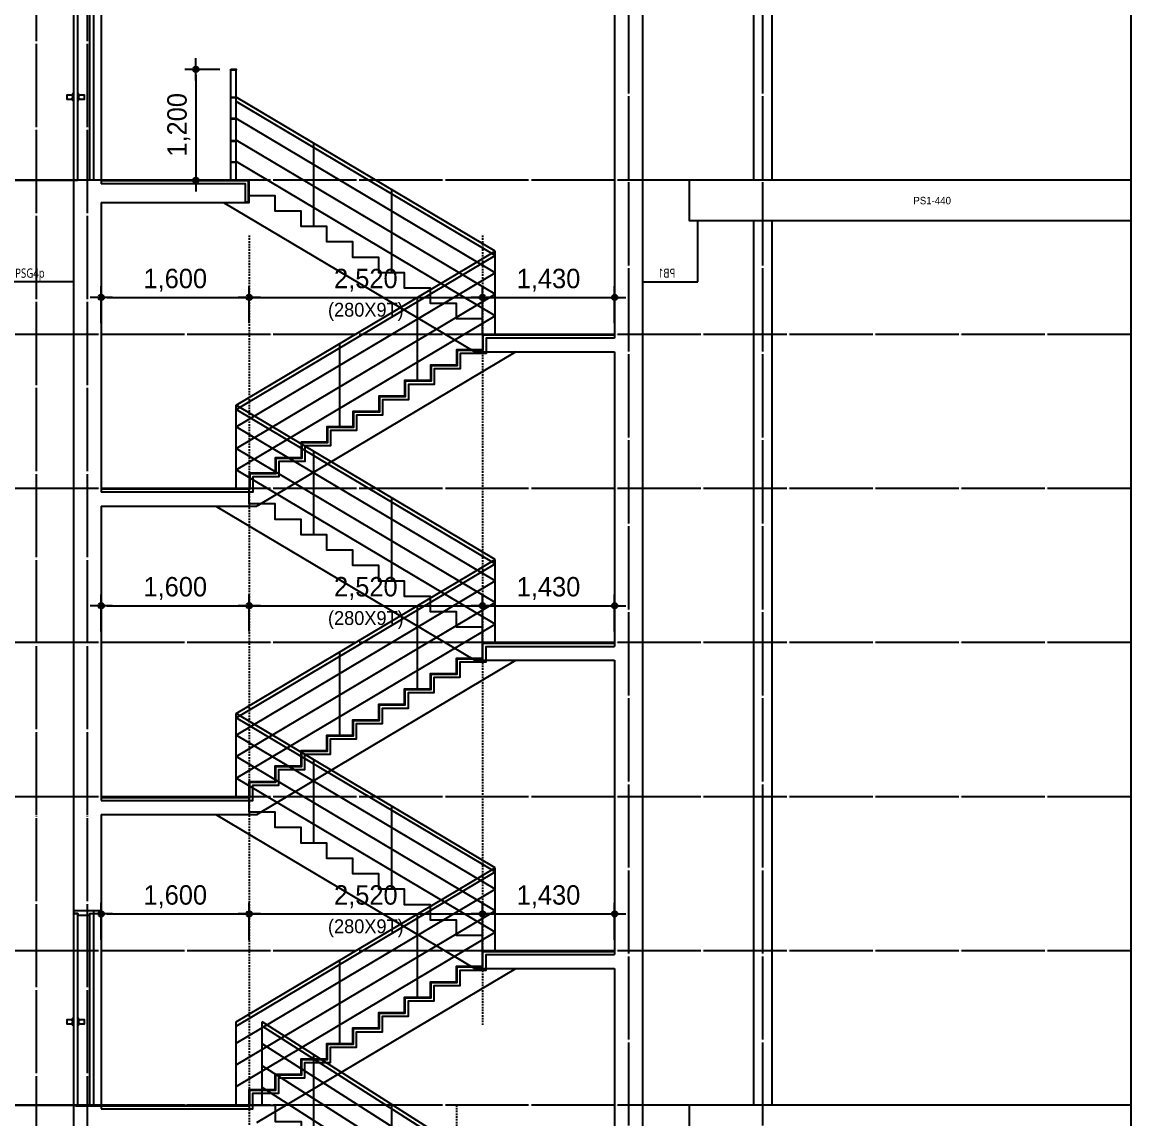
# Model space of a CAD drawing. Header units: millimetres. Extents: x 11948722 to 13111668, y -10771712 to -10232988.
# Drawn here: x 12511761 to 12523746, y -10481853 to -10469994 of the extents above; entities that cross this region are included whole.
import ezdxf
from ezdxf.enums import TextEntityAlignment as Align

# ---------------------------------------------------------------- set-up
doc = ezdxf.new("R2010")
doc.units = ezdxf.units.MM
doc.header["$LTSCALE"] = 150
doc.header["$MEASUREMENT"] = 0
doc.linetypes.add('CEN', pattern=[6.2, 6, -0.1, 0, -0.1])
doc.linetypes.add('Xref-계단단면도$0$H', pattern=[1, 0.6, -0.4])
doc.layers.get('0').update_dxf_attribs({"linetype": 'CONTINUOUS'})
doc.layers.get('Defpoints').update_dxf_attribs({"color": 117, "linetype": 'CONTINUOUS'})
for name, color, linetype in [('A-DOOR', 4, 'CONTINUOUS'), ('A-ELE-8', 8, 'CONTINUOUS'), ('A-중심선', 10, 'CEN'), ('CON-C', 2, 'CONTINUOUS'), ('ELE-8', 8, 'CONTINUOUS'), ('WALb', 3, 'CONTINUOUS'), ('Xref-계단단면도$0$3 dim0', 7, 'CONTINUOUS'), ('Xref-계단단면도$0$A-CEIL', 6, 'CONTINUOUS'), ('Xref-계단단면도$0$A-DIM', 7, 'CONTINUOUS')]:
    doc.layers.add(name, color=color, linetype=linetype)
doc.styles.get("Standard").update_dxf_attribs({"font": 'NanumGothic.ttf'})
doc.styles.add('Xref-계단단면도$0$나눔고딕 Se', font='')
doc.styles.add('Xref-계단단면도$0$돋움', font='')
doc.styles.get('Xref-계단단면도$0$나눔고딕 Se').set_extended_font_data('Dotum')
doc.styles.get('Xref-계단단면도$0$돋움').set_extended_font_data('Dotum')
doc.dimstyles.new('Xref-계단단면도$0$A1-100', dxfattribs={"dimtxt": 3, "dimasz": 1, "dimexe": 2, "dimexo": 2, "dimgap": 1, "dimtad": 1, "dimdec": 0, "dimzin": 12, "dimdsep": 46, "dimlunit": 6, "dimtxsty": 'Xref-계단단면도$0$나눔고딕 Se', "dimblk1": 'Xref-계단단면도$0$DIMDOT', "dimblk2": 'Xref-계단단면도$0$DIMDOT', "dimsah": 1, "dimcen": -1, "dimdle": 2, "dimclrd": 256, "dimclre": 256, "dimclrt": 3, "dimadec": 0, "dimazin": 0, "dimtfac": 1, "dimtdec": 0, "dimtix": 1, "dimtmove": 2, "dimatfit": 3, "dimldrblk": 'Xref-계단단면도$0$DIMDOT', "dimfxl": 1, "dimtvp": 1, "dimtolj": 1, "dimtzin": 12, "dimlwd": -1, "dimlwe": -1, "dimarcsym": 0})

# ---------------------------------------------------------------- blocks, each defined once
blk = doc.blocks.new('*U136')
at = {"layer": 'A-DOOR'}
for p, q in [((-200, 0), (-200, 2070)), ((-155, 0), (-155, 2055)), ((-200, 0), (-25, 0))]:
    blk.add_line(p, q, dxfattribs=at)
for points in [[(10, 2100), (20, 2100), (20, 2070), (-25, 2070), (-25, 2055), (-155, 2055), (-155, 2070), (-200, 2070), (-200, 2100), (-190, 2100)], [(-35, 915), (-55, 925), (-95, 925), (-95, 875), (-55, 875), (-35, 885)], [(-25, 945), (-35, 935), (-35, 865), (-25, 855)], [(20, 945), (30, 935), (30, 865), (20, 855)], [(30, 885), (50, 875), (90, 875), (90, 925), (50, 925), (30, 915)]]:
    blk.add_lwpolyline(points, dxfattribs=at)
blk.add_lwpolyline([(20, 0), (-25, 0), (-25, 2070), (20, 2070)], close=True, dxfattribs=at)
blk = doc.blocks.new('Xref-계단단면도$0$DIMDOT')
at = {"color": 0}
blk.add_line((-2, 0), (2, 0), dxfattribs=at)
for radius in [0.5, 0.25]:
    blk.add_circle((0, 0), radius, dxfattribs=at)
blk = doc.blocks.new('*D248')
at = {"layer": 'Defpoints', "color": 0, "ltscale": 1200}
for p in [(12523746, -10461704), (12527346, -10461704), (12523746, -10491704)]:
    blk.add_point(p, dxfattribs=at)
at = {"layer": 'Xref-계단단면도$0$3 dim0'}
for p, q in [((12523866, -10461704), (12527466, -10461704)), ((12527346, -10491644), (12527346, -10461764)), ((12523866, -10491704), (12527466, -10491704))]:
    blk.add_line(p, q, dxfattribs=at)
at = {"layer": 'Xref-계단단면도$0$3 dim0', "ltscale": 1200, "xscale": 60, "yscale": 60, "zscale": 60}
for p, rotation in [((12527346, -10461704), 90), ((12527346, -10491704), 270)]:
    blk.add_blockref('Xref-계단단면도$0$DIMDOT', p, dxfattribs=dict(at, rotation=rotation))
at = {"layer": 'Xref-계단단면도$0$3 dim0', "color": 3, "ltscale": 1200, "insert": (12527161, -10476704), "char_height": 210, "attachment_point": 5, "rotation": 90, "style": 'Xref-계단단면도$0$나눔고딕 Se'}
blk.add_mtext('\\A1;30,000', dxfattribs=at)
blk = doc.blocks.new('*D249')
at = {"layer": 'Defpoints', "color": 0, "ltscale": 1200}
for p in [(12523746, -10461704), (12526746, -10461704), (12523746, -10471704)]:
    blk.add_point(p, dxfattribs=at)
at = {"layer": 'Xref-계단단면도$0$3 dim0'}
for p, q in [((12523866, -10461704), (12526866, -10461704)), ((12526746, -10471644), (12526746, -10461764)), ((12523866, -10471704), (12526866, -10471704))]:
    blk.add_line(p, q, dxfattribs=at)
at = {"layer": 'Xref-계단단면도$0$3 dim0', "ltscale": 1200, "xscale": 60, "yscale": 60, "zscale": 60}
for p, rotation in [((12526746, -10461704), 90), ((12526746, -10471704), 270)]:
    blk.add_blockref('Xref-계단단면도$0$DIMDOT', p, dxfattribs=dict(at, rotation=rotation))
at = {"layer": 'Xref-계단단면도$0$3 dim0', "color": 3, "ltscale": 1200, "insert": (12526561, -10466704), "char_height": 210, "attachment_point": 5, "rotation": 90, "style": 'Xref-계단단면도$0$나눔고딕 Se'}
blk.add_mtext('\\A1;10,000', dxfattribs=at)
blk = doc.blocks.new('*D250')
at = {"layer": 'Defpoints', "color": 0, "ltscale": 1200}
for p in [(12523746, -10471704), (12523746, -10481704), (12526746, -10481704)]:
    blk.add_point(p, dxfattribs=at)
at = {"layer": 'Xref-계단단면도$0$3 dim0'}
for p, q in [((12523866, -10471704), (12526866, -10471704)), ((12526746, -10471764), (12526746, -10481644)), ((12523866, -10481704), (12526866, -10481704))]:
    blk.add_line(p, q, dxfattribs=at)
at = {"layer": 'Xref-계단단면도$0$3 dim0', "ltscale": 1200, "xscale": 60, "yscale": 60, "zscale": 60}
for p, rotation in [((12526746, -10471704), 90), ((12526746, -10481704), 270)]:
    blk.add_blockref('Xref-계단단면도$0$DIMDOT', p, dxfattribs=dict(at, rotation=rotation))
at = {"layer": 'Xref-계단단면도$0$3 dim0', "color": 3, "ltscale": 1200, "insert": (12526561, -10476704), "char_height": 210, "attachment_point": 5, "rotation": 90, "style": 'Xref-계단단면도$0$나눔고딕 Se'}
blk.add_mtext('\\A1;10,000', dxfattribs=at)
blk = doc.blocks.new('*D265')
at = {"layer": 'Defpoints', "color": 0, "ltscale": 1200}
for p in [(12514216, -10472970), (12512616, -10473370), (12514216, -10473370)]:
    blk.add_point(p, dxfattribs=at)
at = {"layer": 'Xref-계단단면도$0$3 dim0'}
for p, q in [((12512616, -10473250), (12512616, -10472850)), ((12514216, -10473250), (12514216, -10472850)), ((12512676, -10472970), (12514156, -10472970))]:
    blk.add_line(p, q, dxfattribs=at)
at = {"layer": 'Xref-계단단면도$0$3 dim0', "ltscale": 1200, "xscale": 60, "yscale": 60, "zscale": 60, "rotation": 180}
blk.add_blockref('Xref-계단단면도$0$DIMDOT', (12512616, -10472970), dxfattribs=at)
at = {"layer": 'Xref-계단단면도$0$3 dim0', "ltscale": 1200, "xscale": 60, "yscale": 60, "zscale": 60}
blk.add_blockref('Xref-계단단면도$0$DIMDOT', (12514216, -10472970), dxfattribs=at)
at = {"layer": 'Xref-계단단면도$0$3 dim0', "color": 3, "ltscale": 1200, "insert": (12513416, -10472785), "char_height": 210, "attachment_point": 5, "style": 'Xref-계단단면도$0$나눔고딕 Se'}
blk.add_mtext('\\A1;1,600', dxfattribs=at)
blk = doc.blocks.new('*D266')
at = {"layer": 'Defpoints', "color": 0, "ltscale": 1200}
for p in [(12516736, -10472970), (12514216, -10473370), (12516736, -10473370)]:
    blk.add_point(p, dxfattribs=at)
at = {"layer": 'Xref-계단단면도$0$3 dim0'}
for p, q in [((12514216, -10473250), (12514216, -10472850)), ((12516736, -10473250), (12516736, -10472850)), ((12514276, -10472970), (12516676, -10472970))]:
    blk.add_line(p, q, dxfattribs=at)
at = {"layer": 'Xref-계단단면도$0$3 dim0', "ltscale": 1200, "xscale": 60, "yscale": 60, "zscale": 60, "rotation": 180}
blk.add_blockref('Xref-계단단면도$0$DIMDOT', (12514216, -10472970), dxfattribs=at)
at = {"layer": 'Xref-계단단면도$0$3 dim0', "ltscale": 1200, "xscale": 60, "yscale": 60, "zscale": 60}
blk.add_blockref('Xref-계단단면도$0$DIMDOT', (12516736, -10472970), dxfattribs=at)
at = {"layer": 'Xref-계단단면도$0$3 dim0', "color": 3, "ltscale": 1200, "char_height": 210, "attachment_point": 5, "style": 'Xref-계단단면도$0$나눔고딕 Se'}
for s, insert in [('\\A1;2,520', (12515476, -10472785)), ('\\H0.714286x;(280X9T)', (12515476, -10473126))]:
    blk.add_mtext(s, dxfattribs=dict(at, insert=insert))
blk = doc.blocks.new('*D267')
at = {"layer": 'Defpoints', "color": 0, "ltscale": 1200}
for p in [(12518166, -10472970), (12516736, -10473370), (12518166, -10473370)]:
    blk.add_point(p, dxfattribs=at)
at = {"layer": 'Xref-계단단면도$0$3 dim0'}
for p, q in [((12516736, -10473250), (12516736, -10472850)), ((12518166, -10473250), (12518166, -10472850)), ((12516796, -10472970), (12518106, -10472970))]:
    blk.add_line(p, q, dxfattribs=at)
at = {"layer": 'Xref-계단단면도$0$3 dim0', "ltscale": 1200, "xscale": 60, "yscale": 60, "zscale": 60, "rotation": 180}
blk.add_blockref('Xref-계단단면도$0$DIMDOT', (12516736, -10472970), dxfattribs=at)
at = {"layer": 'Xref-계단단면도$0$3 dim0', "ltscale": 1200, "xscale": 60, "yscale": 60, "zscale": 60}
blk.add_blockref('Xref-계단단면도$0$DIMDOT', (12518166, -10472970), dxfattribs=at)
at = {"layer": 'Xref-계단단면도$0$3 dim0', "color": 3, "ltscale": 1200, "insert": (12517451, -10472785), "char_height": 210, "attachment_point": 5, "style": 'Xref-계단단면도$0$나눔고딕 Se'}
blk.add_mtext('\\A1;1,430', dxfattribs=at)
blk = doc.blocks.new('*D268')
at = {"layer": 'Defpoints', "color": 0, "ltscale": 1200}
for p in [(12514216, -10476304), (12512616, -10476704), (12514216, -10476704)]:
    blk.add_point(p, dxfattribs=at)
at = {"layer": 'Xref-계단단면도$0$3 dim0'}
for p, q in [((12512616, -10476584), (12512616, -10476184)), ((12514216, -10476584), (12514216, -10476184)), ((12512676, -10476304), (12514156, -10476304))]:
    blk.add_line(p, q, dxfattribs=at)
at = {"layer": 'Xref-계단단면도$0$3 dim0', "ltscale": 1200, "xscale": 60, "yscale": 60, "zscale": 60, "rotation": 180}
blk.add_blockref('Xref-계단단면도$0$DIMDOT', (12512616, -10476304), dxfattribs=at)
at = {"layer": 'Xref-계단단면도$0$3 dim0', "ltscale": 1200, "xscale": 60, "yscale": 60, "zscale": 60}
blk.add_blockref('Xref-계단단면도$0$DIMDOT', (12514216, -10476304), dxfattribs=at)
at = {"layer": 'Xref-계단단면도$0$3 dim0', "color": 3, "ltscale": 1200, "insert": (12513416, -10476118), "char_height": 210, "attachment_point": 5, "style": 'Xref-계단단면도$0$나눔고딕 Se'}
blk.add_mtext('\\A1;1,600', dxfattribs=at)
blk = doc.blocks.new('*D269')
at = {"layer": 'Defpoints', "color": 0, "ltscale": 1200}
for p in [(12516736, -10476304), (12514216, -10476704), (12516736, -10476704)]:
    blk.add_point(p, dxfattribs=at)
at = {"layer": 'Xref-계단단면도$0$3 dim0'}
for p, q in [((12514216, -10476584), (12514216, -10476184)), ((12516736, -10476584), (12516736, -10476184)), ((12514276, -10476304), (12516676, -10476304))]:
    blk.add_line(p, q, dxfattribs=at)
at = {"layer": 'Xref-계단단면도$0$3 dim0', "ltscale": 1200, "xscale": 60, "yscale": 60, "zscale": 60, "rotation": 180}
blk.add_blockref('Xref-계단단면도$0$DIMDOT', (12514216, -10476304), dxfattribs=at)
at = {"layer": 'Xref-계단단면도$0$3 dim0', "ltscale": 1200, "xscale": 60, "yscale": 60, "zscale": 60}
blk.add_blockref('Xref-계단단면도$0$DIMDOT', (12516736, -10476304), dxfattribs=at)
at = {"layer": 'Xref-계단단면도$0$3 dim0', "color": 3, "ltscale": 1200, "char_height": 210, "attachment_point": 5, "style": 'Xref-계단단면도$0$나눔고딕 Se'}
for s, insert in [('\\A1;2,520', (12515476, -10476118)), ('\\H0.714286x;(280X9T)', (12515476, -10476460))]:
    blk.add_mtext(s, dxfattribs=dict(at, insert=insert))
blk = doc.blocks.new('*D270')
at = {"layer": 'Defpoints', "color": 0, "ltscale": 1200}
for p in [(12518166, -10476304), (12516736, -10476704), (12518166, -10476704)]:
    blk.add_point(p, dxfattribs=at)
at = {"layer": 'Xref-계단단면도$0$3 dim0'}
for p, q in [((12516736, -10476584), (12516736, -10476184)), ((12518166, -10476584), (12518166, -10476184)), ((12516796, -10476304), (12518106, -10476304))]:
    blk.add_line(p, q, dxfattribs=at)
at = {"layer": 'Xref-계단단면도$0$3 dim0', "ltscale": 1200, "xscale": 60, "yscale": 60, "zscale": 60, "rotation": 180}
blk.add_blockref('Xref-계단단면도$0$DIMDOT', (12516736, -10476304), dxfattribs=at)
at = {"layer": 'Xref-계단단면도$0$3 dim0', "ltscale": 1200, "xscale": 60, "yscale": 60, "zscale": 60}
blk.add_blockref('Xref-계단단면도$0$DIMDOT', (12518166, -10476304), dxfattribs=at)
at = {"layer": 'Xref-계단단면도$0$3 dim0', "color": 3, "ltscale": 1200, "insert": (12517451, -10476118), "char_height": 210, "attachment_point": 5, "style": 'Xref-계단단면도$0$나눔고딕 Se'}
blk.add_mtext('\\A1;1,430', dxfattribs=at)
blk = doc.blocks.new('*D271')
at = {"layer": 'Defpoints', "color": 0, "ltscale": 1200}
for p in [(12514216, -10479637), (12512616, -10480037), (12514216, -10480037)]:
    blk.add_point(p, dxfattribs=at)
at = {"layer": 'Xref-계단단면도$0$3 dim0'}
for p, q in [((12512616, -10479917), (12512616, -10479517)), ((12514216, -10479917), (12514216, -10479517)), ((12512676, -10479637), (12514156, -10479637))]:
    blk.add_line(p, q, dxfattribs=at)
at = {"layer": 'Xref-계단단면도$0$3 dim0', "ltscale": 1200, "xscale": 60, "yscale": 60, "zscale": 60, "rotation": 180}
blk.add_blockref('Xref-계단단면도$0$DIMDOT', (12512616, -10479637), dxfattribs=at)
at = {"layer": 'Xref-계단단면도$0$3 dim0', "ltscale": 1200, "xscale": 60, "yscale": 60, "zscale": 60}
blk.add_blockref('Xref-계단단면도$0$DIMDOT', (12514216, -10479637), dxfattribs=at)
at = {"layer": 'Xref-계단단면도$0$3 dim0', "color": 3, "ltscale": 1200, "insert": (12513416, -10479451), "char_height": 210, "attachment_point": 5, "style": 'Xref-계단단면도$0$나눔고딕 Se'}
blk.add_mtext('\\A1;1,600', dxfattribs=at)
blk = doc.blocks.new('*D272')
at = {"layer": 'Defpoints', "color": 0, "ltscale": 1200}
for p in [(12516736, -10479637), (12514216, -10480037), (12516736, -10480037)]:
    blk.add_point(p, dxfattribs=at)
at = {"layer": 'Xref-계단단면도$0$3 dim0'}
for p, q in [((12514216, -10479917), (12514216, -10479517)), ((12516736, -10479917), (12516736, -10479517)), ((12514276, -10479637), (12516676, -10479637))]:
    blk.add_line(p, q, dxfattribs=at)
at = {"layer": 'Xref-계단단면도$0$3 dim0', "ltscale": 1200, "xscale": 60, "yscale": 60, "zscale": 60, "rotation": 180}
blk.add_blockref('Xref-계단단면도$0$DIMDOT', (12514216, -10479637), dxfattribs=at)
at = {"layer": 'Xref-계단단면도$0$3 dim0', "ltscale": 1200, "xscale": 60, "yscale": 60, "zscale": 60}
blk.add_blockref('Xref-계단단면도$0$DIMDOT', (12516736, -10479637), dxfattribs=at)
at = {"layer": 'Xref-계단단면도$0$3 dim0', "color": 3, "ltscale": 1200, "char_height": 210, "attachment_point": 5, "style": 'Xref-계단단면도$0$나눔고딕 Se'}
for s, insert in [('\\A1;2,520', (12515476, -10479451)), ('\\H0.714286x;(280X9T)', (12515476, -10479793))]:
    blk.add_mtext(s, dxfattribs=dict(at, insert=insert))
blk = doc.blocks.new('*D273')
at = {"layer": 'Defpoints', "color": 0, "ltscale": 1200}
for p in [(12518166, -10479637), (12516736, -10480037), (12518166, -10480037)]:
    blk.add_point(p, dxfattribs=at)
at = {"layer": 'Xref-계단단면도$0$3 dim0'}
for p, q in [((12516736, -10479917), (12516736, -10479517)), ((12518166, -10479917), (12518166, -10479517)), ((12516796, -10479637), (12518106, -10479637))]:
    blk.add_line(p, q, dxfattribs=at)
at = {"layer": 'Xref-계단단면도$0$3 dim0', "ltscale": 1200, "xscale": 60, "yscale": 60, "zscale": 60, "rotation": 180}
blk.add_blockref('Xref-계단단면도$0$DIMDOT', (12516736, -10479637), dxfattribs=at)
at = {"layer": 'Xref-계단단면도$0$3 dim0', "ltscale": 1200, "xscale": 60, "yscale": 60, "zscale": 60}
blk.add_blockref('Xref-계단단면도$0$DIMDOT', (12518166, -10479637), dxfattribs=at)
at = {"layer": 'Xref-계단단면도$0$3 dim0', "color": 3, "ltscale": 1200, "insert": (12517451, -10479451), "char_height": 210, "attachment_point": 5, "style": 'Xref-계단단면도$0$나눔고딕 Se'}
blk.add_mtext('\\A1;1,430', dxfattribs=at)
blk = doc.blocks.new('*D274')
at = {"layer": 'Defpoints', "color": 0, "ltscale": 1200}
for p in [(12514016, -10470504), (12513639, -10471704), (12514016, -10471704)]:
    blk.add_point(p, dxfattribs=at)
at = {"layer": 'Xref-계단단면도$0$3 dim0'}
for p, q in [((12513896, -10470504), (12513519, -10470504)), ((12513639, -10470564), (12513639, -10471644)), ((12513896, -10471704), (12513519, -10471704))]:
    blk.add_line(p, q, dxfattribs=at)
at = {"layer": 'Xref-계단단면도$0$3 dim0', "ltscale": 1200, "xscale": 60, "yscale": 60, "zscale": 60}
for p, rotation in [((12513639, -10470504), 90), ((12513639, -10471704), 270)]:
    blk.add_blockref('Xref-계단단면도$0$DIMDOT', p, dxfattribs=dict(at, rotation=rotation))
at = {"layer": 'Xref-계단단면도$0$3 dim0', "color": 3, "ltscale": 1200, "insert": (12513454, -10471104), "char_height": 210, "attachment_point": 5, "rotation": 90, "style": 'Xref-계단단면도$0$나눔고딕 Se'}
blk.add_mtext('\\A1;1,200', dxfattribs=at)
blk = doc.blocks.new('PSG4p')
at = {"layer": 'CON-C', "ltscale": 1200, "flags": 128}
blk.add_lwpolyline([(-400, 0), (-400, 660), (-310, 660), (-310, 1100), (400, 1100), (400, 1100), (400, 1100), (400, 0)], close=True, dxfattribs=at)
at = {"layer": 'Defpoints', "color": 1, "width": 0.8}
blk.add_text('PSG4p', height=99.8, dxfattribs=at).set_placement((-231, 96), align=Align.MIDDLE_LEFT)
blk = doc.blocks.new('PB1')
at = {"layer": 'CON-C', "ltscale": 1200, "flags": 128}
blk.add_lwpolyline([(-300, 0), (-300, 660), (-210, 660), (-210, 1100), (300, 1100), (300, 0)], close=True, dxfattribs=at)
at = {"layer": 'Defpoints', "color": 1, "width": 0.8}
blk.add_text('PB1', height=99.8, dxfattribs=at).set_placement((-57, 96), align=Align.MIDDLE_LEFT)
blk = doc.blocks.new('zw$3F14')
at = {"layer": 'Xref-계단단면도$0$A-CEIL', "ltscale": 1200}
for p, q in [((0, 0), (0, 1200)), ((60, 0), (60, 1200))]:
    blk.add_line(p, q, dxfattribs=at)
at = {"layer": 'Xref-계단단면도$0$A-CEIL', "color": 4, "ltscale": 1200}
for points in [[(60, 1200), (0, 1200), (0, 1191), (60, 1191)], [(60, 900), (0, 900), (0, 891), (60, 891)], [(60, 670), (0, 670), (0, 661), (60, 661)], [(60, 430), (0, 430), (0, 421), (60, 421)], [(60, 200), (0, 200), (0, 191), (60, 191)]]:
    blk.add_lwpolyline(points, close=True, dxfattribs=at)

msp = doc.modelspace()

# ---------------------------------------------------------------- linework, layer by layer
at = {"layer": 'A-ELE-8'}
for p, q in [((12512615.8, -10469603.5), (12512615.8, -10471703.5)), ((12512615.8, -10479603.5), (12512615.8, -10481703.5))]:
    msp.add_line(p, q, dxfattribs=at)
at = {"layer": 'A-중심선'}
for p, q in [((12511915.8, -10505543), (12511915.8, -10458703.5)), ((12512465.8, -10505543), (12512465.8, -10458703.5)), ((12518315.8, -10458703.5), (12518315.8, -10505543)), ((12519765.8, -10458703.5), (12519765.8, -10505543)), ((12523746.5, -10471703.5), (12506120.5, -10471703.5)), ((12523746.5, -10473370.2), (12506120.5, -10473370.2)), ((12523746.5, -10475036.9), (12506120.5, -10475036.9)), ((12523746.5, -10476703.5), (12506120.5, -10476703.5)), ((12523746.5, -10478370.2), (12506120.5, -10478370.2)), ((12523746.5, -10480036.9), (12506120.5, -10480036.9)), ((12523746.5, -10481703.5), (12506120.5, -10481703.5))]:
    msp.add_line(p, q, dxfattribs=at)
at = {"layer": 'CON-C', "ltscale": 1200}
for p, q in [((12518465.7, -10461953.5), (12518465.7, -10501943.5)), ((12518165.7, -10462153.5), (12518165.7, -10473410.2)), ((12512615.7, -10471703.5), (12512315.7, -10471703.5)), ((12512315.7, -10471703.5), (12512315.7, -10479603.5)), ((12512615.7, -10471703.5), (12512615.7, -10471743.5)), ((12512615.7, -10471943.5), (12512615.7, -10475076.9)), ((12517097, -10473560.2), (12514297, -10475226.9)), ((12517097, -10473560.2), (12518165.7, -10473560.2)), ((12518165.7, -10473560.2), (12518165.7, -10476743.5)), ((12512615.7, -10475226.9), (12514297, -10475226.9)), ((12512615.7, -10475226.9), (12512615.7, -10478410.2)), ((12514297, -10478560.2), (12517097, -10476893.5)), ((12517097, -10476893.5), (12518165.7, -10476893.5)), ((12518165.7, -10476893.5), (12518165.7, -10480076.8)), ((12512615.7, -10478560.2), (12514297, -10478560.2)), ((12512615.7, -10478560.2), (12512615.7, -10479603.5)), ((12512615.7, -10479603.5), (12512315.7, -10479603.5)), ((12514297, -10481893.5), (12517097, -10480226.8)), ((12517097, -10480226.8), (12518165.7, -10480226.8)), ((12518165.7, -10480226.8), (12518165.7, -10483172.1)), ((12512615.7, -10481703.5), (12512315.7, -10481703.5)), ((12512315.7, -10481703.5), (12512315.7, -10499603.5)), ((12512615.7, -10481703.5), (12512615.7, -10481743.5))]:
    msp.add_line(p, q, dxfattribs=at)
at = {"layer": 'CON-C', "ltscale": 1200, "flags": 128}
for points in [[(12512615.7, -10471943.5), (12514175.7, -10471943.5), (12514175.7, -10471743.5), (12512615.7, -10471743.5)], [(12518165.7, -10473410.2), (12516775.7, -10473410.2), (12516775.7, -10473576.9), (12516495.7, -10473576.9), (12516495.7, -10473743.5), (12516215.7, -10473743.5), (12516215.7, -10473910.2), (12515935.7, -10473910.2), (12515935.7, -10474076.9), (12515655.7, -10474076.9), (12515655.7, -10474243.5), (12515375.7, -10474243.5), (12515375.7, -10474410.2), (12515095.7, -10474410.2), (12515095.7, -10474576.9), (12514815.7, -10474576.9), (12514815.7, -10474743.5), (12514535.7, -10474743.5), (12514535.7, -10474910.2), (12514255.7, -10474910.2), (12514255.7, -10475076.9), (12512615.7, -10475076.9)], [(12512615.7, -10478410.2), (12514255.7, -10478410.2), (12514255.7, -10478243.5), (12514535.7, -10478243.5), (12514535.7, -10478076.9), (12514815.7, -10478076.9), (12514815.7, -10477910.2), (12515095.7, -10477910.2), (12515095.7, -10477743.5), (12515375.7, -10477743.5), (12515375.7, -10477576.9), (12515655.7, -10477576.9), (12515655.7, -10477410.2), (12515935.7, -10477410.2), (12515935.7, -10477243.5), (12516215.7, -10477243.5), (12516215.7, -10477076.9), (12516495.7, -10477076.9), (12516495.7, -10476910.2), (12516775.7, -10476910.2), (12516775.7, -10476743.5), (12518165.7, -10476743.5)], [(12512615.7, -10481743.5), (12514255.7, -10481743.5), (12514255.7, -10481576.8), (12514535.7, -10481576.8), (12514535.7, -10481410.1), (12514815.7, -10481410.1), (12514815.7, -10481243.5), (12515095.7, -10481243.5), (12515095.7, -10481076.8), (12515375.7, -10481076.8), (12515375.7, -10480910.1), (12515655.7, -10480910.1), (12515655.7, -10480743.5), (12515935.7, -10480743.5), (12515935.7, -10480576.8), (12516215.7, -10480576.8), (12516215.7, -10480410.1), (12516495.7, -10480410.1), (12516495.7, -10480243.5), (12516775.7, -10480243.5), (12516775.7, -10480076.8), (12518165.7, -10480076.8)]]:
    msp.add_lwpolyline(points, dxfattribs=at)
at = {"layer": 'CON-C', "ltscale": 1200}
for points in [[(12523746.5, -10471703.5), (12518975.8, -10471703.5)], [(12523746.5, -10472143.5), (12519065.8, -10472143.5)], [(12523746.5, -10481703.5), (12518975.8, -10481703.5)]]:
    msp.add_lwpolyline(points, dxfattribs=at)
at = {"layer": 'Defpoints', "ltscale": 1200}
msp.add_lwpolyline([(12506120.5, -10458703.5), (12523746.5, -10458703.5), (12523746.5, -10505543), (12506120.5, -10505543)], close=True, dxfattribs=at)
at = {"layer": 'ELE-8', "ltscale": 300}
for p, q in [((12516875.7, -10472470.2), (12514075.7, -10470803.5)), ((12514075.7, -10471703.5), (12514075.7, -10470803.5)), ((12516875.7, -10472516.7), (12514075.7, -10470850.1)), ((12516875.7, -10472702.9), (12514075.7, -10471036.3)), ((12516875.7, -10472935.7), (12514075.7, -10471269)), ((12514915.7, -10472203.5), (12514915.7, -10471303.5)), ((12516875.7, -10473168.4), (12514075.7, -10471501.8)), ((12515755.7, -10472703.5), (12515755.7, -10471803.5)), ((12513938.5, -10471943.5), (12516654.5, -10473560.2)), ((12516875.7, -10473370.2), (12516875.7, -10472470.2)), ((12516654.5, -10473560.2), (12518165.7, -10473560.2)), ((12516875.7, -10475803.5), (12514075.7, -10474136.9)), ((12514075.7, -10475036.9), (12514075.7, -10474136.9)), ((12516875.7, -10475850.1), (12514075.7, -10474183.4)), ((12516875.7, -10476036.3), (12514075.7, -10474369.6)), ((12516875.7, -10476269), (12514075.7, -10474602.4)), ((12514915.7, -10475536.9), (12514915.7, -10474636.9)), ((12516875.7, -10476501.8), (12514075.7, -10474835.1)), ((12512675.7, -10475226.9), (12514134.5, -10475226.9)), ((12513854.5, -10475226.9), (12516654.5, -10476893.5)), ((12515755.7, -10476036.9), (12515755.7, -10475136.9)), ((12516875.7, -10476703.5), (12516875.7, -10475803.5)), ((12516654.5, -10476893.5), (12518165.7, -10476893.5)), ((12516875.7, -10479136.8), (12514075.7, -10477470.1)), ((12514075.7, -10478370.1), (12514075.7, -10477470.1)), ((12516875.7, -10479183.4), (12514075.7, -10477516.7)), ((12516875.7, -10479369.5), (12514075.7, -10477702.9)), ((12516875.7, -10479602.3), (12514075.7, -10477935.6)), ((12514915.7, -10478870.1), (12514915.7, -10477970.1)), ((12516875.7, -10479835), (12514075.7, -10478168.4)), ((12515755.7, -10479370.1), (12515755.7, -10478470.1)), ((12512675.7, -10478560.2), (12514134.5, -10478560.2)), ((12513854.5, -10478560.2), (12516654.5, -10480226.8)), ((12516875.7, -10480036.8), (12516875.7, -10479136.8)), ((12516654.5, -10480226.8), (12518165.7, -10480226.8)), ((12516595.7, -10482232.1), (12514355.7, -10480803.5)), ((12514355.7, -10481703.5), (12514355.7, -10480803.5)), ((12516595.7, -10482279.5), (12514355.7, -10480851)), ((12516595.7, -10482469.3), (12514355.7, -10481040.7)), ((12514915.7, -10482060.7), (12514915.7, -10481160.7)), ((12516595.7, -10482706.5), (12514355.7, -10481277.9)), ((12516595.7, -10482943.7), (12514355.7, -10481515.2)), ((12515755.7, -10482596.4), (12515755.7, -10481696.4))]:
    msp.add_line(p, q, dxfattribs=at)
at = {"layer": 'ELE-8', "ltscale": 300, "flags": 128}
for points in [[(12518165.7, -10473370.2), (12516735.7, -10473370.2), (12516735.7, -10473203.5), (12516455.7, -10473203.5), (12516455.7, -10473036.9), (12516175.7, -10473036.9), (12516175.7, -10472870.2), (12515895.7, -10472870.2), (12515895.7, -10472703.5), (12515615.7, -10472703.5), (12515615.7, -10472536.9), (12515335.7, -10472536.9), (12515335.7, -10472370.2), (12515055.7, -10472370.2), (12515055.7, -10472203.5), (12514775.7, -10472203.5), (12514775.7, -10472036.9), (12514495.7, -10472036.9), (12514495.7, -10471870.2), (12514215.7, -10471870.2), (12514215.7, -10471703.5), (12512295.7, -10471703.5)], [(12518165.7, -10476703.5), (12516735.7, -10476703.5), (12516735.7, -10476536.9), (12516455.7, -10476536.9), (12516455.7, -10476370.2), (12516175.7, -10476370.2), (12516175.7, -10476203.5), (12515895.7, -10476203.5), (12515895.7, -10476036.9), (12515615.7, -10476036.9), (12515615.7, -10475870.2), (12515335.7, -10475870.2), (12515335.7, -10475703.5), (12515055.7, -10475703.5), (12515055.7, -10475536.9), (12514775.7, -10475536.9), (12514775.7, -10475370.2), (12514495.7, -10475370.2), (12514495.7, -10475203.5), (12514215.7, -10475203.5), (12514215.7, -10475036.9), (12512675.7, -10475036.9)], [(12518165.7, -10480036.8), (12516735.7, -10480036.8), (12516735.7, -10479870.2), (12516455.7, -10479870.2), (12516455.7, -10479703.5), (12516175.7, -10479703.5), (12516175.7, -10479536.8), (12515895.7, -10479536.8), (12515895.7, -10479370.2), (12515615.7, -10479370.2), (12515615.7, -10479203.5), (12515335.7, -10479203.5), (12515335.7, -10479036.8), (12515055.7, -10479036.8), (12515055.7, -10478870.2), (12514775.7, -10478870.2), (12514775.7, -10478703.5), (12514495.7, -10478703.5), (12514495.7, -10478536.8), (12514215.7, -10478536.8), (12514215.7, -10478370.2), (12512675.7, -10478370.2)], [(12512575.7, -10481703.5), (12514495.7, -10481703.5), (12514495.7, -10481882.1), (12514775.7, -10481882.1), (12514775.7, -10482060.7), (12515055.7, -10482060.7), (12515055.7, -10482239.2), (12515335.7, -10482239.2), (12515335.7, -10482417.8), (12515615.7, -10482417.8), (12515615.7, -10482596.4), (12515895.7, -10482596.4), (12515895.7, -10482775), (12516175.7, -10482775), (12516175.7, -10482953.5), (12516455.7, -10482953.5), (12516455.7, -10483132.1), (12518165.7, -10483132.1)]]:
    msp.add_lwpolyline(points, dxfattribs=at)
at = {"layer": 'WALb', "ltscale": 1200}
for p, q in [((12519665.8, -10462393.5), (12519665.8, -10471703.5)), ((12519865.8, -10462393.5), (12519865.8, -10471703.5)), ((12519665.8, -10472143.5), (12519665.8, -10481703.5)), ((12519865.8, -10472143.5), (12519865.8, -10481703.5))]:
    msp.add_line(p, q, dxfattribs=at)
at = {"layer": 'Xref-계단단면도$0$A-CEIL', "ltscale": 1200}
for p, q in [((12514075.7, -10474136.9), (12516875.7, -10472470.2)), ((12516875.7, -10473370.2), (12516875.7, -10472470.2)), ((12514075.7, -10474183.4), (12516875.7, -10472516.7)), ((12514075.7, -10474369.6), (12516875.7, -10472702.9)), ((12514075.7, -10474602.4), (12516875.7, -10472935.7)), ((12516035.7, -10473870.2), (12516035.7, -10472970.2)), ((12514075.7, -10474835.1), (12516875.7, -10473168.4)), ((12515195.7, -10474370.2), (12515195.7, -10473470.2)), ((12514075.7, -10475036.9), (12514075.7, -10474136.9)), ((12514075.7, -10477470.2), (12516875.7, -10475803.5)), ((12516875.7, -10476703.5), (12516875.7, -10475803.5)), ((12514075.7, -10477516.7), (12516875.7, -10475850.1)), ((12514075.7, -10477702.9), (12516875.7, -10476036.3)), ((12514075.7, -10477935.7), (12516875.7, -10476269)), ((12516035.7, -10477203.5), (12516035.7, -10476303.5)), ((12514075.7, -10478168.4), (12516875.7, -10476501.8)), ((12515195.7, -10477703.5), (12515195.7, -10476803.5)), ((12514075.7, -10478370.2), (12514075.7, -10477470.2)), ((12514075.7, -10480803.5), (12516875.7, -10479136.8)), ((12514075.7, -10480850), (12516875.7, -10479183.4)), ((12516875.7, -10480036.8), (12516875.7, -10479136.8)), ((12514075.7, -10481036.2), (12516875.7, -10479369.5)), ((12514075.7, -10481269), (12516875.7, -10479602.3)), ((12516035.7, -10480536.8), (12516035.7, -10479636.8)), ((12514075.7, -10481501.7), (12516875.7, -10479835)), ((12515195.7, -10481036.8), (12515195.7, -10480136.8)), ((12514075.7, -10481703.5), (12514075.7, -10480803.5))]:
    msp.add_line(p, q, dxfattribs=at)
at = {"layer": 'Xref-계단단면도$0$A-CEIL', "ltscale": 1200, "flags": 128}
for points in [[(12514175.7, -10471943.5), (12514215.7, -10471943.5), (12514215.7, -10471703.5), (12512615.7, -10471703.5)], [(12514175.7, -10471936.5), (12514208.7, -10471936.5), (12514208.7, -10471710.5), (12512615.7, -10471710.5)], [(12518165.7, -10473370.2), (12516735.7, -10473370.2), (12516735.7, -10473536.9), (12516455.7, -10473536.9), (12516455.7, -10473703.5), (12516175.7, -10473703.5), (12516175.7, -10473870.2), (12515895.7, -10473870.2), (12515895.7, -10474036.9), (12515615.7, -10474036.9), (12515615.7, -10474203.5), (12515335.7, -10474203.5), (12515335.7, -10474370.2), (12515055.7, -10474370.2), (12515055.7, -10474536.9), (12514775.7, -10474536.9), (12514775.7, -10474703.5), (12514495.7, -10474703.5), (12514495.7, -10474870.2), (12514215.7, -10474870.2), (12514215.7, -10475036.9), (12512615.7, -10475036.9)], [(12518165.7, -10473377.2), (12516742.7, -10473377.2), (12516742.7, -10473543.9), (12516462.7, -10473543.9), (12516462.7, -10473710.5), (12516182.7, -10473710.5), (12516182.7, -10473877.2), (12515902.7, -10473877.2), (12515902.7, -10474043.9), (12515622.7, -10474043.9), (12515622.7, -10474210.5), (12515342.7, -10474210.5), (12515342.7, -10474377.2), (12515062.7, -10474377.2), (12515062.7, -10474543.9), (12514782.7, -10474543.9), (12514782.7, -10474710.5), (12514502.7, -10474710.5), (12514502.7, -10474877.2), (12514222.7, -10474877.2), (12514222.7, -10475043.9), (12512615.7, -10475043.9)], [(12512615.7, -10478370.2), (12514215.7, -10478370.2), (12514215.7, -10478203.5), (12514495.7, -10478203.5), (12514495.7, -10478036.9), (12514775.7, -10478036.9), (12514775.7, -10477870.2), (12515055.7, -10477870.2), (12515055.7, -10477703.5), (12515335.7, -10477703.5), (12515335.7, -10477536.9), (12515615.7, -10477536.9), (12515615.7, -10477370.2), (12515895.7, -10477370.2), (12515895.7, -10477203.5), (12516175.7, -10477203.5), (12516175.7, -10477036.9), (12516455.7, -10477036.9), (12516455.7, -10476870.2), (12516735.7, -10476870.2), (12516735.7, -10476703.5), (12518165.7, -10476703.5)], [(12512615.7, -10478377.2), (12514222.7, -10478377.2), (12514222.7, -10478210.5), (12514502.7, -10478210.5), (12514502.7, -10478043.9), (12514782.7, -10478043.9), (12514782.7, -10477877.2), (12515062.7, -10477877.2), (12515062.7, -10477710.5), (12515342.7, -10477710.5), (12515342.7, -10477543.9), (12515622.7, -10477543.9), (12515622.7, -10477377.2), (12515902.7, -10477377.2), (12515902.7, -10477210.5), (12516182.7, -10477210.5), (12516182.7, -10477043.9), (12516462.7, -10477043.9), (12516462.7, -10476877.2), (12516742.7, -10476877.2), (12516742.7, -10476710.5), (12518165.7, -10476710.5)], [(12512335.8, -10481703.5), (12514215.7, -10481703.5), (12514215.7, -10481536.8), (12514495.7, -10481536.8), (12514495.7, -10481370.1), (12514775.7, -10481370.1), (12514775.7, -10481203.5), (12515055.7, -10481203.5), (12515055.7, -10481036.8), (12515335.7, -10481036.8), (12515335.7, -10480870.1), (12515615.7, -10480870.1), (12515615.7, -10480703.5), (12515895.7, -10480703.5), (12515895.7, -10480536.8), (12516175.7, -10480536.8), (12516175.7, -10480370.1), (12516455.7, -10480370.1), (12516455.7, -10480203.5), (12516735.7, -10480203.5), (12516735.7, -10480036.8), (12518165.7, -10480036.8)], [(12512335.8, -10481710.5), (12514222.7, -10481710.5), (12514222.7, -10481543.8), (12514502.7, -10481543.8), (12514502.7, -10481377.1), (12514782.7, -10481377.1), (12514782.7, -10481210.5), (12515062.7, -10481210.5), (12515062.7, -10481043.8), (12515342.7, -10481043.8), (12515342.7, -10480877.1), (12515622.7, -10480877.1), (12515622.7, -10480710.5), (12515902.7, -10480710.5), (12515902.7, -10480543.8), (12516182.7, -10480543.8), (12516182.7, -10480377.1), (12516462.7, -10480377.1), (12516462.7, -10480210.5), (12516742.7, -10480210.5), (12516742.7, -10480043.8), (12518165.7, -10480043.8)]]:
    msp.add_lwpolyline(points, dxfattribs=at)
at = {"layer": 'Xref-계단단면도$0$A-DIM', "color": 135, "linetype": 'Xref-계단단면도$0$H', "ltscale": 0.2}
for p, q in [((12514215.8, -10472300.2), (12514215.8, -10482361.3)), ((12516735.8, -10472300.2), (12516735.8, -10480836)), ((12516455.8, -10481703.5), (12516455.8, -10501703.5))]:
    msp.add_line(p, q, dxfattribs=at)

# ---------------------------------------------------------------- block references
at = {"layer": 'A-DOOR', "xscale": -1}
for p in [(12512335.8, -10471703.5), (12512335.8, -10481703.5)]:
    msp.add_blockref('*U136', p, dxfattribs=at)
at = {"layer": 'CON-C', "ltscale": 1200}
for p in [(12511915.8, -10472803.5), (12511915.8, -10482803.5)]:
    msp.add_blockref('PSG4p', p, dxfattribs=at)
at = {"layer": 'CON-C', "ltscale": 1200, "xscale": -1, "rotation": 359.9999999999029}
for p in [(12518765.8, -10472803.5), (12518765.7, -10482803.5)]:
    msp.add_blockref('PB1', p, dxfattribs=at)
at = {"layer": 'Xref-계단단면도$0$A-CEIL', "ltscale": 1200, "xscale": -1}
msp.add_blockref('zw$3F14', (12514075.7, -10471703.5), dxfattribs=at)

# ---------------------------------------------------------------- texts
at = {"layer": 'Defpoints', "style": 'Xref-계단단면도$0$돋움'}
msp.add_text('PS1-440', height=80, dxfattribs=at).set_placement((12521395.2, -10471962.9))

# ---------------------------------------------------------------- dimensions: what is measured, and where the dimension line sits
at = {"layer": 'Xref-계단단면도$0$3 dim0'}
for base, p1, p2, angle, picture, middle in [((12527346.5, -10461703.5), (12523746.5, -10491703.5), (12523746.5, -10461703.5), 90, '*D248', (12527161.1, -10476703.5)), ((12526746.5, -10461703.5), (12523746.5, -10471703.5), (12523746.5, -10461703.5), 270, '*D249', (12526561.1, -10466703.5)), ((12513639.1, -10471703.5), (12514015.8, -10470503.5), (12514015.8, -10471703.5), 270, '*D274', (12513453.7, -10471103.5)), ((12526746.5, -10481703.5), (12523746.5, -10471703.5), (12523746.5, -10481703.5), 90, '*D250', (12526561.1, -10476703.5))]:
    dim = msp.add_linear_dim(base=base, p1=p1, p2=p2, angle=angle, dimstyle='Xref-계단단면도$0$A1-100', override={"dimscale": 60, "dimtxt": 3.5}, dxfattribs=at)
    dim.commit()
    dim.dimension.update_dxf_attribs({"geometry": picture, "text_midpoint": middle})
for base, p1, p2, picture, middle in [((12514215.8, -10472970.2), (12512615.7, -10473370.2), (12514215.8, -10473370.2), '*D265', (12513415.8, -10472784.8)), ((12518165.7, -10472970.2), (12516735.8, -10473370.2), (12518165.7, -10473370.2), '*D267', (12517450.8, -10472784.8)), ((12514215.8, -10476303.5), (12512615.7, -10476703.5), (12514215.8, -10476703.5), '*D268', (12513415.8, -10476118.2)), ((12518165.7, -10476303.5), (12516735.8, -10476703.5), (12518165.7, -10476703.5), '*D270', (12517450.8, -10476118.2)), ((12514215.8, -10479636.9), (12512615.7, -10480036.9), (12514215.8, -10480036.9), '*D271', (12513415.8, -10479451.5)), ((12518165.8, -10479636.9), (12516735.8, -10480036.9), (12518165.8, -10480036.9), '*D273', (12517450.8, -10479451.5))]:
    dim = msp.add_linear_dim(base=base, p1=p1, p2=p2, dimstyle='Xref-계단단면도$0$A1-100', override={"dimscale": 60, "dimtxt": 3.5, "dimblk1": 'Xref-계단단면도$0$DIMDOT', "dimblk2": 'Xref-계단단면도$0$DIMDOT'}, dxfattribs=at)
    dim.commit()
    dim.dimension.update_dxf_attribs({"geometry": picture, "text_midpoint": middle})
for base, p1, p2, picture, middle in [((12516735.8, -10472970.2), (12514215.8, -10473370.2), (12516735.8, -10473370.2), '*D266', (12515475.8, -10472970.2)), ((12516735.8, -10476303.5), (12514215.8, -10476703.5), (12516735.8, -10476703.5), '*D269', (12515475.8, -10476303.5)), ((12516735.8, -10479636.9), (12514215.8, -10480036.9), (12516735.8, -10480036.9), '*D272', (12515475.8, -10479636.9))]:
    dim = msp.add_linear_dim(base=base, p1=p1, p2=p2, text='<>\\X\\H0.714286x;(280X9T)', dimstyle='Xref-계단단면도$0$A1-100', override={"dimscale": 60, "dimtxt": 3.5, "dimtxsty": 'Xref-계단단면도$0$나눔고딕 Se', "dimblk1": 'Xref-계단단면도$0$DIMDOT', "dimblk2": 'Xref-계단단면도$0$DIMDOT'}, dxfattribs=at)
    dim.commit()
    dim.dimension.update_dxf_attribs({"geometry": picture, "text_midpoint": middle})

doc.saveas('drawing.dxf')
